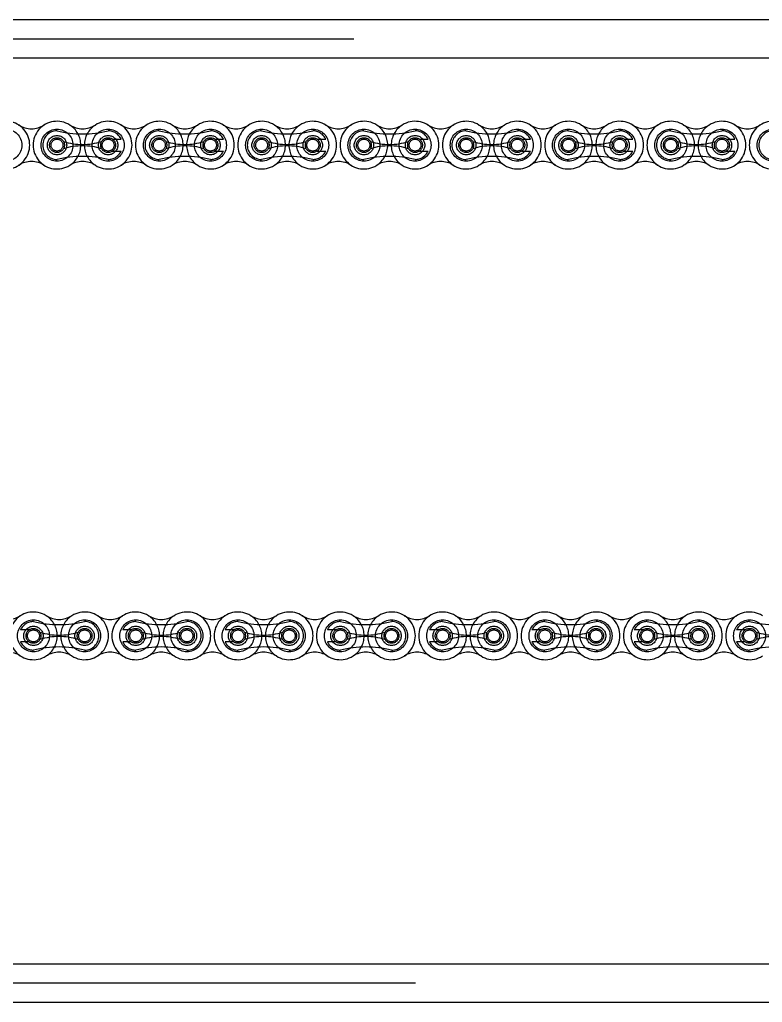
# Model space of a CAD drawing. Header units: metres. Extents: x 0 to 63075, y 0 to 44550.
# Drawn here: x 39152.4 to 39336.8, y 35022.3 to 35266.3 of the extents above; entities that cross this region are included whole.
import ezdxf

# ---------------------------------------------------------------- set-up
doc = ezdxf.new("R2010")
doc.units = ezdxf.units.M
doc.header["$LTSCALE"] = 75
doc.linetypes.add('HIDDEN2', pattern=[4.7625, 3.175, -1.5875])
for name, color, linetype in [('SDM', 7, 'Continuous'), ('SL4', 4, 'Continuous'), ('ST1', 7, 'HIDDEN2')]:
    doc.layers.add(name, color=color, linetype=linetype)

# ---------------------------------------------------------------- blocks, each defined once
blk = doc.blocks.new('A$C6e6623c1')
at = {"layer": 'SL4'}
for p, q in [((1009.76, 1725.35), (2334.74, 1725.35)), ((2334.74, 1715.82), (1009.76, 1715.82)), ((1057.26, 1490.87), (2287.24, 1490.87)), ((2287.24, 1481.35), (1057.26, 1481.35))]:
    blk.add_line(p, q, dxfattribs=at)
at = {"layer": 'ST1'}
for p, q in [((1009.76, 1720.59), (2334.74, 1720.59)), ((2334.74, 1715.82), (1009.76, 1715.82)), ((1902.38, 1695.67), (1904.51, 1695.67)), ((1927.78, 1695.67), (1929.91, 1695.67)), ((1953.18, 1695.67), (1955.31, 1695.67)), ((1978.58, 1695.67), (1980.71, 1695.67)), ((2003.98, 1695.67), (2006.11, 1695.67)), ((2029.38, 1695.67), (2031.51, 1695.67)), ((2054.78, 1695.67), (2056.91, 1695.67)), ((1902.38, 1692.71), (1904.51, 1692.71)), ((1927.78, 1692.71), (1929.91, 1692.71)), ((1953.18, 1692.71), (1955.31, 1692.71)), ((1978.58, 1692.71), (1980.71, 1692.71)), ((2003.98, 1692.71), (2006.11, 1692.71)), ((2029.38, 1692.71), (2031.51, 1692.71)), ((2054.78, 1692.71), (2056.91, 1692.71)), ((1881.62, 1573.83), (1879.5, 1573.83)), ((1907.02, 1573.83), (1904.9, 1573.83)), ((1932.42, 1573.83), (1930.3, 1573.83)), ((1957.82, 1573.83), (1955.7, 1573.83)), ((1983.22, 1573.83), (1981.1, 1573.83)), ((2008.62, 1573.83), (2006.5, 1573.83)), ((2034.02, 1573.83), (2031.9, 1573.83)), ((2059.42, 1573.83), (2057.3, 1573.83)), ((1881.62, 1570.88), (1879.5, 1570.88)), ((1907.02, 1570.88), (1904.9, 1570.88)), ((1932.42, 1570.88), (1930.3, 1570.88)), ((1957.82, 1570.88), (1955.7, 1570.88)), ((1983.22, 1570.88), (1981.1, 1570.88)), ((2008.62, 1570.88), (2006.5, 1570.88)), ((2034.02, 1570.88), (2031.9, 1570.88)), ((2059.42, 1570.88), (2057.3, 1570.88)), ((1009.76, 1490.87), (2334.74, 1490.87)), ((2334.74, 1486.11), (1009.76, 1486.11))]:
    blk.add_line(p, q, dxfattribs=at)
for centre, radius in [((1875.88, 1694.19), 3.96), ((1888.58, 1694.19), 3.96), ((1888.58, 1694.19), 2.4), ((1888.58, 1694.19), 1.84), ((1901.28, 1694.19), 3.96), ((1901.28, 1694.19), 2.4), ((1901.28, 1694.19), 1.84), ((1913.98, 1694.19), 3.96), ((1913.98, 1694.19), 2.4), ((1913.98, 1694.19), 1.84), ((1926.68, 1694.19), 3.96), ((1926.68, 1694.19), 2.4), ((1926.68, 1694.19), 1.85), ((1939.38, 1694.19), 3.96), ((1939.38, 1694.19), 2.4), ((1939.38, 1694.19), 1.85), ((1952.08, 1694.19), 3.96), ((1952.08, 1694.19), 2.4), ((1952.08, 1694.19), 1.84), ((1964.78, 1694.19), 3.96), ((1964.78, 1694.19), 2.4), ((1964.78, 1694.19), 1.84), ((1977.48, 1694.19), 3.96), ((1977.48, 1694.19), 2.4), ((1977.48, 1694.19), 1.84), ((1990.18, 1694.19), 3.96), ((1990.18, 1694.19), 2.4), ((1990.18, 1694.19), 1.84), ((2002.88, 1694.19), 3.96), ((2002.88, 1694.19), 2.4), ((2002.88, 1694.19), 1.84), ((2015.58, 1694.19), 3.96), ((2015.58, 1694.19), 2.4), ((2015.58, 1694.19), 1.84), ((2028.28, 1694.19), 3.96), ((2028.28, 1694.19), 2.4), ((2028.28, 1694.19), 1.85), ((2040.98, 1694.19), 3.96), ((2040.98, 1694.19), 2.4), ((2040.98, 1694.19), 1.84), ((2053.68, 1694.19), 3.96), ((2053.68, 1694.19), 2.4), ((2053.68, 1694.19), 1.85), ((2066.38, 1694.19), 3.96), ((1888.58, 1694.19), 1.48), ((1901.28, 1694.19), 1.48), ((1913.98, 1694.19), 1.48), ((1926.68, 1694.19), 1.48), ((1939.38, 1694.19), 1.48), ((1952.08, 1694.19), 1.48), ((1964.78, 1694.19), 1.48), ((1977.48, 1694.19), 1.48), ((1990.18, 1694.19), 1.48), ((2002.88, 1694.19), 1.48), ((2015.58, 1694.19), 1.48), ((2028.28, 1694.19), 1.48), ((2040.98, 1694.19), 1.48), ((2053.68, 1694.19), 1.48), ((1882.73, 1572.35), 3.96), ((1895.43, 1572.35), 3.96), ((1908.13, 1572.35), 3.96), ((1920.83, 1572.35), 3.96), ((1933.53, 1572.35), 3.96), ((1946.23, 1572.35), 3.96), ((1958.93, 1572.35), 3.96), ((1971.63, 1572.35), 3.96), ((1984.33, 1572.35), 3.96), ((1997.03, 1572.35), 3.96), ((2009.73, 1572.35), 3.96), ((2022.43, 1572.35), 3.96), ((2035.13, 1572.35), 3.96), ((2047.83, 1572.35), 3.96), ((2060.53, 1572.35), 3.96), ((1882.73, 1572.35), 2.4), ((1882.73, 1572.35), 1.84), ((1882.73, 1572.35), 1.48), ((1895.43, 1572.35), 2.4), ((1895.43, 1572.35), 1.84), ((1895.43, 1572.35), 1.48), ((1908.13, 1572.35), 2.4), ((1908.13, 1572.35), 1.85), ((1908.13, 1572.35), 1.48), ((1920.83, 1572.35), 2.4), ((1920.83, 1572.35), 1.85), ((1920.83, 1572.35), 1.48), ((1933.53, 1572.35), 2.4), ((1933.53, 1572.35), 1.84), ((1933.53, 1572.35), 1.48), ((1946.23, 1572.35), 2.4), ((1946.23, 1572.35), 1.85), ((1946.23, 1572.35), 1.48), ((1958.93, 1572.35), 2.4), ((1958.93, 1572.35), 1.84), ((1958.93, 1572.35), 1.48), ((1971.63, 1572.35), 2.4), ((1971.63, 1572.35), 1.84), ((1971.63, 1572.35), 1.48), ((1984.33, 1572.35), 2.4), ((1984.33, 1572.35), 1.84), ((1984.33, 1572.35), 1.48), ((1997.03, 1572.35), 2.4), ((1997.03, 1572.35), 1.84), ((1997.03, 1572.35), 1.48), ((2009.73, 1572.35), 2.4), ((2009.73, 1572.35), 1.85), ((2009.73, 1572.35), 1.48), ((2022.43, 1572.35), 2.4), ((2022.43, 1572.35), 1.84), ((2022.43, 1572.35), 1.48), ((2035.13, 1572.35), 2.4), ((2035.13, 1572.35), 1.84), ((2035.13, 1572.35), 1.48), ((2047.83, 1572.35), 2.4), ((2047.83, 1572.35), 1.85), ((2047.83, 1572.35), 1.48), ((2060.53, 1572.35), 2.4), ((2060.53, 1572.35), 1.85), ((2060.53, 1572.35), 1.48)]:
    blk.add_circle(centre, radius, dxfattribs=at)
for centre, radius, start, end in [((1875.88, 1694.19), 5.92, 237.5667, 122.4333), ((1882.23, 1704.18), 5.92, 237.5667, 302.4333), ((1888.58, 1694.19), 5.92, 57.5667, 302.4333), ((1894.93, 1704.18), 5.92, 237.5667, 302.4333), ((1888.58, 1694.19), 5.92, 302.4332, 57.5668), ((1901.28, 1694.19), 5.92, 122.4332, 237.5668), ((1901.28, 1694.19), 5.92, 237.5667, 122.4333), ((1907.63, 1704.18), 5.92, 237.5667, 302.4333), ((1913.98, 1694.19), 5.92, 57.5667, 302.4333), ((1920.33, 1704.18), 5.92, 237.5667, 302.4333), ((1913.98, 1694.19), 5.92, 302.4332, 57.5668), ((1926.68, 1694.19), 5.92, 122.4332, 237.5668), ((1926.68, 1694.19), 5.92, 237.5667, 122.4333), ((1933.03, 1704.18), 5.92, 237.5667, 302.4333), ((1939.38, 1694.19), 5.92, 57.5667, 302.4333), ((1945.73, 1704.18), 5.92, 237.5667, 302.4333), ((1939.38, 1694.19), 5.92, 302.4332, 57.5668), ((1952.08, 1694.19), 5.92, 122.4332, 237.5668), ((1952.08, 1694.19), 5.92, 237.5667, 122.4333), ((1958.43, 1704.18), 5.92, 237.5667, 302.4333), ((1964.78, 1694.19), 5.92, 57.5667, 302.4333), ((1971.13, 1704.18), 5.92, 237.5667, 302.4333), ((1964.78, 1694.19), 5.92, 302.4332, 57.5668), ((1977.48, 1694.19), 5.92, 122.4332, 237.5668), ((1977.48, 1694.19), 5.92, 237.5667, 122.4333), ((1983.83, 1704.18), 5.92, 237.5667, 302.4333), ((1990.18, 1694.19), 5.92, 57.5667, 302.4333), ((1996.53, 1704.18), 5.92, 237.5667, 302.4333), ((1990.18, 1694.19), 5.92, 302.4332, 57.5668), ((2002.88, 1694.19), 5.92, 122.4332, 237.5668), ((2002.88, 1694.19), 5.92, 237.5667, 122.4333), ((2009.23, 1704.18), 5.92, 237.5667, 302.4333), ((2015.58, 1694.19), 5.92, 57.5667, 302.4333), ((2021.93, 1704.18), 5.92, 237.5667, 302.4333), ((2015.58, 1694.19), 5.92, 302.4332, 57.5668), ((2028.28, 1694.19), 5.92, 122.4332, 237.5668), ((2028.28, 1694.19), 5.92, 237.5667, 122.4333), ((2034.63, 1704.18), 5.92, 237.5667, 302.4333), ((2040.98, 1694.19), 5.92, 57.5667, 302.4333), ((2047.33, 1704.18), 5.92, 237.5667, 302.4333), ((2040.98, 1694.19), 5.92, 302.4332, 57.5668), ((2053.68, 1694.19), 5.92, 122.4332, 237.5668), ((2053.68, 1694.19), 5.92, 237.5667, 122.4333), ((2060.03, 1704.18), 5.92, 237.5667, 302.4333), ((2066.38, 1694.19), 5.92, 57.5667, 302.4333), ((1888.58, 1694.19), 3.55, 90, 270), ((1894.93, 1723.29), 26.32, 256.0401, 283.9599), ((1901.28, 1694.19), 3.55, 24.5534, 90), ((1913.98, 1694.19), 3.55, 90, 270), ((1920.33, 1723.29), 26.32, 256.0401, 283.9599), ((1926.68, 1694.19), 3.55, 24.5534, 90), ((1939.38, 1694.19), 3.55, 90, 270), ((1945.73, 1723.29), 26.32, 256.0401, 283.9599), ((1952.08, 1694.19), 3.55, 24.5534, 90), ((1964.78, 1694.19), 3.55, 90, 270), ((1971.13, 1723.29), 26.32, 256.0401, 283.9599), ((1977.48, 1694.19), 3.55, 24.5534, 90), ((1990.18, 1694.19), 3.55, 90, 270), ((1996.53, 1723.29), 26.32, 256.0401, 283.9599), ((2002.88, 1694.19), 3.55, 24.5534, 90), ((2015.58, 1694.19), 3.55, 90, 270), ((2021.93, 1723.29), 26.32, 256.0401, 283.9599), ((2028.28, 1694.19), 3.55, 24.5534, 90), ((2040.98, 1694.19), 3.55, 90, 270), ((2047.33, 1723.29), 26.32, 256.0401, 283.9599), ((2053.68, 1694.19), 3.55, 24.5534, 90), ((2066.38, 1694.19), 3.55, 90, 270), ((1894.93, 1710.54), 16.17, 252.993, 287.007), ((1894.93, 1677.84), 16.17, 72.993, 107.007), ((1920.33, 1710.54), 16.17, 252.993, 287.007), ((1920.33, 1677.84), 16.17, 72.993, 107.007), ((1945.73, 1710.54), 16.17, 252.993, 287.007), ((1945.73, 1677.84), 16.17, 72.993, 107.007), ((1971.13, 1710.54), 16.17, 252.993, 287.007), ((1971.13, 1677.84), 16.17, 72.993, 107.007), ((1996.53, 1710.54), 16.17, 252.993, 287.007), ((1996.53, 1677.84), 16.17, 72.993, 107.007), ((2021.93, 1710.54), 16.17, 252.993, 287.007), ((2021.93, 1677.84), 16.17, 72.993, 107.007), ((2047.33, 1710.54), 16.17, 252.993, 287.007), ((2047.33, 1677.84), 16.17, 72.993, 107.007), ((1894.93, 1665.09), 26.32, 76.0401, 103.9599), ((1901.28, 1694.19), 3.55, 270, 335.4466), ((1920.33, 1665.09), 26.32, 76.0401, 103.9599), ((1926.68, 1694.19), 3.55, 270, 335.4466), ((1945.73, 1665.09), 26.32, 76.0401, 103.9599), ((1952.08, 1694.19), 3.55, 270, 335.4466), ((1971.13, 1665.09), 26.32, 76.0401, 103.9599), ((1977.48, 1694.19), 3.55, 270, 335.4466), ((1996.53, 1665.09), 26.32, 76.0401, 103.9599), ((2002.88, 1694.19), 3.55, 270, 335.4466), ((2021.93, 1665.09), 26.32, 76.0401, 103.9599), ((2028.28, 1694.19), 3.55, 270, 335.4466), ((2047.33, 1665.09), 26.32, 76.0401, 103.9599), ((2053.68, 1694.19), 3.55, 270, 335.4466), ((1882.23, 1684.2), 5.92, 57.5667, 122.4333), ((1894.93, 1684.2), 5.92, 57.5667, 122.4333), ((1907.63, 1684.2), 5.92, 57.5667, 122.4333), ((1920.33, 1684.2), 5.92, 57.5667, 122.4333), ((1933.03, 1684.2), 5.92, 57.5667, 122.4333), ((1945.73, 1684.2), 5.92, 57.5667, 122.4333), ((1958.43, 1684.2), 5.92, 57.5667, 122.4333), ((1971.13, 1684.2), 5.92, 57.5667, 122.4333), ((1983.83, 1684.2), 5.92, 57.5667, 122.4333), ((1996.53, 1684.2), 5.92, 57.5667, 122.4333), ((2009.23, 1684.2), 5.92, 57.5667, 122.4333), ((2021.93, 1684.2), 5.92, 57.5667, 122.4333), ((2034.63, 1684.2), 5.92, 57.5667, 122.4333), ((2047.33, 1684.2), 5.92, 57.5667, 122.4333), ((2060.03, 1684.2), 5.92, 57.5667, 122.4333), ((1876.38, 1582.35), 5.92, 237.5667, 302.4333), ((1882.73, 1572.35), 5.92, 57.5667, 302.4333), ((1889.08, 1582.35), 5.92, 237.5667, 302.4333), ((1882.73, 1572.35), 5.92, 302.4332, 57.5668), ((1895.43, 1572.35), 5.92, 122.4332, 237.5668), ((1895.43, 1572.35), 5.92, 237.5667, 122.4333), ((1901.78, 1582.35), 5.92, 237.5667, 302.4333), ((1908.13, 1572.35), 5.92, 57.5667, 302.4333), ((1914.48, 1582.35), 5.92, 237.5667, 302.4333), ((1908.13, 1572.35), 5.92, 302.4332, 57.5668), ((1920.83, 1572.35), 5.92, 122.4332, 237.5668), ((1920.83, 1572.35), 5.92, 237.5667, 122.4333), ((1927.18, 1582.35), 5.92, 237.5667, 302.4333), ((1933.53, 1572.35), 5.92, 57.5667, 302.4333), ((1939.88, 1582.35), 5.92, 237.5667, 302.4333), ((1933.53, 1572.35), 5.92, 302.4332, 57.5668), ((1946.23, 1572.35), 5.92, 122.4332, 237.5668), ((1946.23, 1572.35), 5.92, 237.5667, 122.4333), ((1952.58, 1582.35), 5.92, 237.5667, 302.4333), ((1958.93, 1572.35), 5.92, 57.5667, 302.4333), ((1965.28, 1582.35), 5.92, 237.5667, 302.4333), ((1958.93, 1572.35), 5.92, 302.4332, 57.5668), ((1971.63, 1572.35), 5.92, 122.4332, 237.5668), ((1971.63, 1572.35), 5.92, 237.5667, 122.4333), ((1977.98, 1582.35), 5.92, 237.5667, 302.4333), ((1984.33, 1572.35), 5.92, 57.5667, 302.4333), ((1990.68, 1582.35), 5.92, 237.5667, 302.4333), ((1984.33, 1572.35), 5.92, 302.4332, 57.5668), ((1997.03, 1572.35), 5.92, 122.4332, 237.5668), ((1997.03, 1572.35), 5.92, 237.5667, 122.4333), ((2003.38, 1582.35), 5.92, 237.5667, 302.4333), ((2009.73, 1572.35), 5.92, 57.5667, 302.4333), ((2016.08, 1582.35), 5.92, 237.5667, 302.4333), ((2009.73, 1572.35), 5.92, 302.4332, 57.5668), ((2022.43, 1572.35), 5.92, 122.4332, 237.5668), ((2022.43, 1572.35), 5.92, 237.5667, 122.4333), ((2028.78, 1582.35), 5.92, 237.5667, 302.4333), ((2035.13, 1572.35), 5.92, 57.5667, 302.4333), ((2041.48, 1582.35), 5.92, 237.5667, 302.4333), ((2035.13, 1572.35), 5.92, 302.4332, 57.5668), ((2047.83, 1572.35), 5.92, 122.4332, 237.5668), ((2047.83, 1572.35), 5.92, 237.5667, 122.4333), ((2054.18, 1582.35), 5.92, 237.5667, 302.4333), ((2060.53, 1572.35), 5.92, 57.5667, 302.4333), ((1882.73, 1572.35), 3.55, 90, 155.4466), ((1889.08, 1601.45), 26.32, 256.0401, 283.9599), ((1895.43, 1572.35), 3.55, 270, 90), ((1908.13, 1572.35), 3.55, 90, 155.4466), ((1914.48, 1601.45), 26.32, 256.0401, 283.9599), ((1920.83, 1572.35), 3.55, 270, 90), ((1933.53, 1572.35), 3.55, 90, 155.4466), ((1939.88, 1601.45), 26.32, 256.0401, 283.9599), ((1946.23, 1572.35), 3.55, 270, 90), ((1958.93, 1572.35), 3.55, 90, 155.4466), ((1965.28, 1601.45), 26.32, 256.0401, 283.9599), ((1971.63, 1572.35), 3.55, 270, 90), ((1984.33, 1572.35), 3.55, 90, 155.4466), ((1990.68, 1601.45), 26.32, 256.0401, 283.9599), ((1997.03, 1572.35), 3.55, 270, 90), ((2009.73, 1572.35), 3.55, 90, 155.4466), ((2016.08, 1601.45), 26.32, 256.0401, 283.9599), ((2022.43, 1572.35), 3.55, 270, 90), ((2035.13, 1572.35), 3.55, 90, 155.4466), ((2041.48, 1601.45), 26.32, 256.0401, 283.9599), ((2047.83, 1572.35), 3.55, 270, 90), ((2060.53, 1572.35), 3.55, 90, 155.4466), ((2066.88, 1601.45), 26.32, 256.0401, 283.9599), ((1889.08, 1588.71), 16.17, 252.993, 287.007), ((1889.08, 1556), 16.17, 72.993, 107.007), ((1914.48, 1588.71), 16.17, 252.993, 287.007), ((1914.48, 1556), 16.17, 72.993, 107.007), ((1939.88, 1588.71), 16.17, 252.993, 287.007), ((1939.88, 1556), 16.17, 72.993, 107.007), ((1965.28, 1588.71), 16.17, 252.993, 287.007), ((1965.28, 1556), 16.17, 72.993, 107.007), ((1990.68, 1588.71), 16.17, 252.993, 287.007), ((1990.68, 1556), 16.17, 72.993, 107.007), ((2016.08, 1588.71), 16.17, 252.993, 287.007), ((2016.08, 1556), 16.17, 72.993, 107.007), ((2041.48, 1588.71), 16.17, 252.993, 287.007), ((2041.48, 1556), 16.17, 72.993, 107.007), ((2066.88, 1588.71), 16.17, 252.993, 287.007), ((2066.88, 1556), 16.17, 72.993, 107.007), ((1882.73, 1572.35), 3.55, 204.5534, 270), ((1889.08, 1543.26), 26.32, 76.0401, 103.9599), ((1908.13, 1572.35), 3.55, 204.5534, 270), ((1914.48, 1543.26), 26.32, 76.0401, 103.9599), ((1933.53, 1572.35), 3.55, 204.5534, 270), ((1939.88, 1543.26), 26.32, 76.0401, 103.9599), ((1958.93, 1572.35), 3.55, 204.5534, 270), ((1965.28, 1543.26), 26.32, 76.0401, 103.9599), ((1984.33, 1572.35), 3.55, 204.5534, 270), ((1990.68, 1543.26), 26.32, 76.0401, 103.9599), ((2009.73, 1572.35), 3.55, 204.5534, 270), ((2016.08, 1543.26), 26.32, 76.0401, 103.9599), ((2035.13, 1572.35), 3.55, 204.5534, 270), ((2041.48, 1543.26), 26.32, 76.0401, 103.9599), ((2060.53, 1572.35), 3.55, 204.5534, 270), ((2066.88, 1543.26), 26.32, 76.0401, 103.9599), ((1876.38, 1562.36), 5.92, 57.5667, 122.4333), ((1889.08, 1562.36), 5.92, 57.5667, 122.4333), ((1901.78, 1562.36), 5.92, 57.5667, 122.4333), ((1914.48, 1562.36), 5.92, 57.5667, 122.4333), ((1927.18, 1562.36), 5.92, 57.5667, 122.4333), ((1939.88, 1562.36), 5.92, 57.5667, 122.4333), ((1952.58, 1562.36), 5.92, 57.5667, 122.4333), ((1965.28, 1562.36), 5.92, 57.5667, 122.4333), ((1977.98, 1562.36), 5.92, 57.5667, 122.4333), ((1990.68, 1562.36), 5.92, 57.5667, 122.4333), ((2003.38, 1562.36), 5.92, 57.5667, 122.4333), ((2016.08, 1562.36), 5.92, 57.5667, 122.4333), ((2028.78, 1562.36), 5.92, 57.5667, 122.4333), ((2041.48, 1562.36), 5.92, 57.5667, 122.4333), ((2054.18, 1562.36), 5.92, 57.5667, 122.4333)]:
    blk.add_arc(centre, radius, start, end, dxfattribs=at)

msp = doc.modelspace()

# ---------------------------------------------------------------- block references
at = {"layer": 'SDM'}
msp.add_blockref('A$C6e6623c1', (37273.13, 33540.92), dxfattribs=at)

doc.saveas('drawing.dxf')
